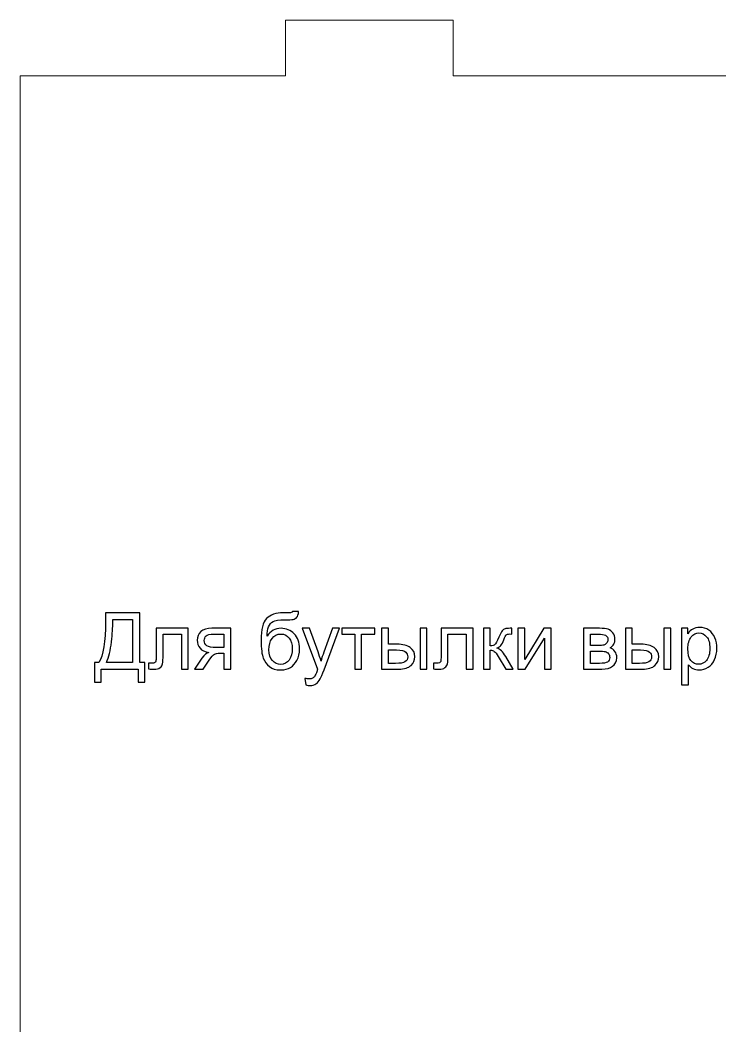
# Model space of a CAD drawing. Header units: millimetres. Extents: x -922 to 947, y -359 to 935.
# Drawn here: x 847 to 897.1, y 20.1 to 92.1 of the extents above; entities that cross this region are included whole.
import ezdxf

# ---------------------------------------------------------------- set-up
doc = ezdxf.new("R2010")
doc.units = ezdxf.units.MM
doc.header["$MEASUREMENT"] = 0
doc.layers.add('Layer 1', color=7, linetype='Continuous')

msp = doc.modelspace()

# ---------------------------------------------------------------- linework, layer by layer
at = {"layer": 'Layer 1', "color": 175, "lineweight": 18}
msp.add_open_spline([(866.0248, 88.1276), (866.0248, 88.1276), (866.0248, 92.1276), (866.0248, 92.1276), (866.0248, 92.1276), (866.0248, 92.1276), (878.0247, 92.1276), (878.0247, 92.1276), (878.0247, 92.1276), (878.0247, 92.1276), (878.0247, 88.1276), (878.0247, 88.1276), (878.0247, 88.1276), (878.0247, 88.1276), (916.0248, 88.1276), (916.0248, 88.1276), (916.0248, 88.1276), (916.0248, 88.1276), (916.0248, 92.1276), (916.0248, 92.1276), (916.0248, 92.1276), (916.0248, 92.1276), (928.0247, 92.1276), (928.0247, 92.1276), (928.0247, 92.1276), (928.0247, 92.1276), (928.0247, 88.1276), (928.0247, 88.1276), (928.0247, 88.1276), (928.0247, 88.1276), (947.0248, 88.1276), (947.0248, 88.1276), (947.0248, 88.1276), (947.0248, 88.1276), (947.0248, -47.8724), (947.0248, -47.8724), (947.0248, -47.8724), (947.0248, -47.8724), (928.0247, -47.8724), (928.0247, -47.8724), (928.0247, -47.8724), (928.0247, -47.8724), (928.0247, -51.8724), (928.0247, -51.8724), (928.0247, -51.8724), (928.0247, -51.8724), (916.0248, -51.8724), (916.0248, -51.8724), (916.0248, -51.8724), (916.0248, -51.8724), (916.0248, -47.8724), (916.0248, -47.8724), (916.0248, -47.8724), (916.0248, -47.8724), (878.0247, -47.8724), (878.0247, -47.8724), (878.0247, -47.8724), (878.0247, -47.8724), (878.0247, -51.8724), (878.0247, -51.8724), (878.0247, -51.8724), (878.0247, -51.8724), (866.0248, -51.8724), (866.0248, -51.8724), (866.0248, -51.8724), (866.0248, -51.8724), (866.0248, -47.8724), (866.0248, -47.8724), (866.0248, -47.8724), (866.0248, -47.8724), (847.0247, -47.8724), (847.0247, -47.8724), (847.0247, -47.8724), (847.0247, -47.8724), (847.0247, 88.1276), (847.0247, 88.1276), (847.0247, 88.1276), (847.0247, 88.1276), (866.0248, 88.1276), (866.0248, 88.1276)], degree=3, knots=[0, 0, 0, 0, 0.047619, 0.047619, 0.047619, 0.047619, 0.0952381, 0.0952381, 0.0952381, 0.0952381, 0.1428571, 0.1428571, 0.1428571, 0.1428571, 0.1904762, 0.1904762, 0.1904762, 0.1904762, 0.2380952, 0.2380952, 0.2380952, 0.2380952, 0.2857143, 0.2857143, 0.2857143, 0.2857143, 0.3333333, 0.3333333, 0.3333333, 0.3333333, 0.3809524, 0.3809524, 0.3809524, 0.3809524, 0.4285714, 0.4285714, 0.4285714, 0.4285714, 0.4761905, 0.4761905, 0.4761905, 0.4761905, 0.5238095, 0.5238095, 0.5238095, 0.5238095, 0.5714286, 0.5714286, 0.5714286, 0.5714286, 0.6190476, 0.6190476, 0.6190476, 0.6190476, 0.6666667, 0.6666667, 0.6666667, 0.6666667, 0.7142857, 0.7142857, 0.7142857, 0.7142857, 0.7619048, 0.7619048, 0.7619048, 0.7619048, 0.8095238, 0.8095238, 0.8095238, 0.8095238, 0.8571429, 0.8571429, 0.8571429, 0.8571429, 0.9047619, 0.9047619, 0.9047619, 0.9047619, 1, 1, 1, 1], dxfattribs=at)
at = {"layer": 'Layer 1', "color": 250}
for points, knots in [([(853.1462, 49.6942), (853.1462, 49.6942), (855.5958, 49.6942), (855.5958, 49.6942), (855.5958, 49.6942), (855.5958, 49.6942), (855.5958, 46.1434), (855.5958, 46.1434), (855.5958, 46.1434), (855.5958, 46.1434), (855.9553, 46.1434), (855.9553, 46.1434), (855.9553, 46.1434), (855.9553, 46.1434), (855.9553, 44.7332), (855.9553, 44.7332), (855.9553, 44.7332), (855.9553, 44.7332), (855.4834, 44.7332), (855.4834, 44.7332), (855.4834, 44.7332), (855.4834, 44.7332), (855.4834, 45.6715), (855.4834, 45.6715), (855.4834, 45.6715), (855.4834, 45.6715), (852.8203, 45.6715), (852.8203, 45.6715), (852.8203, 45.6715), (852.8203, 45.6715), (852.8203, 44.7332), (852.8203, 44.7332), (852.8203, 44.7332), (852.8203, 44.7332), (852.3484, 44.7332), (852.3484, 44.7332), (852.3484, 44.7332), (852.3484, 44.7332), (852.3484, 46.1434), (852.3484, 46.1434), (852.3484, 46.1434), (852.3484, 46.1434), (852.6574, 46.1434), (852.6574, 46.1434), (852.6574, 46.1434), (852.9833, 46.6322), (853.1462, 47.6201), (853.1462, 49.1062), (853.1462, 49.1062), (853.1462, 49.1062), (853.1462, 49.6942), (853.1462, 49.6942)], [0, 0, 0, 0, 0.0714286, 0.0714286, 0.0714286, 0.0714286, 0.1428571, 0.1428571, 0.1428571, 0.1428571, 0.2142857, 0.2142857, 0.2142857, 0.2142857, 0.2857143, 0.2857143, 0.2857143, 0.2857143, 0.3571429, 0.3571429, 0.3571429, 0.3571429, 0.4285714, 0.4285714, 0.4285714, 0.4285714, 0.5, 0.5, 0.5, 0.5, 0.5714286, 0.5714286, 0.5714286, 0.5714286, 0.6428571, 0.6428571, 0.6428571, 0.6428571, 0.7142857, 0.7142857, 0.7142857, 0.7142857, 0.7857143, 0.7857143, 0.7857143, 0.7857143, 0.8571429, 0.8571429, 0.8571429, 0.8571429, 1, 1, 1, 1]), ([(866.529, 49.7897), (866.529, 49.7897), (866.9673, 49.7841), (866.9673, 49.7841), (866.9673, 49.7841), (866.9476, 49.5884), (866.9036, 49.4517), (866.8371, 49.3749), (866.8371, 49.3749), (866.7706, 49.2981), (866.6854, 49.2494), (866.5805, 49.2269), (866.5805, 49.2269), (866.4757, 49.2054), (866.2696, 49.1942), (865.9634, 49.1942), (865.9634, 49.1942), (865.5571, 49.1942), (865.2799, 49.1548), (865.1319, 49.0762), (865.1319, 49.0762), (864.9849, 48.9975), (864.8782, 48.8721), (864.8136, 48.6998), (864.8136, 48.6998), (864.749, 48.5265), (864.7134, 48.3046), (864.7059, 48.0321), (864.7059, 48.0321), (864.8304, 48.2175), (864.9756, 48.3561), (865.1422, 48.4488), (865.1422, 48.4488), (865.308, 48.5415), (865.4962, 48.5874), (865.7041, 48.5874), (865.7041, 48.5874), (866.0861, 48.5874), (866.4026, 48.4563), (866.6536, 48.1941), (866.6536, 48.1941), (866.9036, 47.9319), (867.0291, 47.577), (867.0291, 47.1285), (867.0291, 47.1285), (867.0291, 46.7886), (866.9663, 46.5096), (866.8399, 46.2923), (866.8399, 46.2923), (866.7135, 46.0751), (866.5637, 45.9065), (866.3904, 45.7876), (866.3904, 45.7876), (866.2181, 45.6687), (865.9822, 45.6097), (865.6844, 45.6097), (865.6844, 45.6097), (865.3379, 45.6097), (865.0692, 45.6884), (864.8772, 45.8466), (864.8772, 45.8466), (864.6853, 46.0049), (864.5383, 46.2071), (864.4353, 46.4534), (864.4353, 46.4534), (864.3332, 46.6996), (864.2817, 47.1294), (864.2817, 47.7409), (864.2817, 47.7409), (864.2817, 48.5097), (864.4119, 49.0275), (864.6712, 49.2944), (864.6712, 49.2944), (864.9306, 49.5612), (865.3305, 49.6942), (865.8698, 49.6942), (865.8698, 49.6942), (866.206, 49.6942), (866.3961, 49.6998), (866.4419, 49.7111), (866.4419, 49.7111), (866.4869, 49.7223), (866.5159, 49.7485), (866.529, 49.7897)], [0, 0, 0, 0, 0.0454545, 0.0454545, 0.0454545, 0.0454545, 0.0909091, 0.0909091, 0.0909091, 0.0909091, 0.1363636, 0.1363636, 0.1363636, 0.1363636, 0.1818182, 0.1818182, 0.1818182, 0.1818182, 0.2272727, 0.2272727, 0.2272727, 0.2272727, 0.2727273, 0.2727273, 0.2727273, 0.2727273, 0.3181818, 0.3181818, 0.3181818, 0.3181818, 0.3636364, 0.3636364, 0.3636364, 0.3636364, 0.4090909, 0.4090909, 0.4090909, 0.4090909, 0.4545455, 0.4545455, 0.4545455, 0.4545455, 0.5, 0.5, 0.5, 0.5, 0.5454545, 0.5454545, 0.5454545, 0.5454545, 0.5909091, 0.5909091, 0.5909091, 0.5909091, 0.6363636, 0.6363636, 0.6363636, 0.6363636, 0.6818182, 0.6818182, 0.6818182, 0.6818182, 0.7272727, 0.7272727, 0.7272727, 0.7272727, 0.7727273, 0.7727273, 0.7727273, 0.7727273, 0.8181818, 0.8181818, 0.8181818, 0.8181818, 0.8636364, 0.8636364, 0.8636364, 0.8636364, 0.9090909, 0.9090909, 0.9090909, 0.9090909, 1, 1, 1, 1]), ([(855.062, 49.2223), (855.062, 49.2223), (853.6575, 49.2223), (853.6575, 49.2223), (853.6575, 49.2223), (853.6575, 49.2223), (853.6575, 49.0163), (853.6575, 49.0163), (853.6575, 49.0163), (853.6575, 48.6735), (853.6266, 48.2044), (853.5648, 47.6098), (853.5648, 47.6098), (853.5039, 47.0152), (853.3822, 46.5264), (853.2024, 46.1434), (853.2024, 46.1434), (853.2024, 46.1434), (855.062, 46.1434), (855.062, 46.1434), (855.062, 46.1434), (855.062, 46.1434), (855.062, 49.2223), (855.062, 49.2223)], [0, 0, 0, 0, 0.1428571, 0.1428571, 0.1428571, 0.1428571, 0.2857143, 0.2857143, 0.2857143, 0.2857143, 0.4285714, 0.4285714, 0.4285714, 0.4285714, 0.5714286, 0.5714286, 0.5714286, 0.5714286, 0.7142857, 0.7142857, 0.7142857, 0.7142857, 1, 1, 1, 1]), ([(856.7653, 48.5874), (856.7653, 48.5874), (859.0632, 48.5874), (859.0632, 48.5874), (859.0632, 48.5874), (859.0632, 48.5874), (859.0632, 45.6743), (859.0632, 45.6743), (859.0632, 45.6743), (859.0632, 45.6743), (858.5688, 45.6743), (858.5688, 45.6743), (858.5688, 45.6743), (858.5688, 45.6743), (858.5688, 48.1773), (858.5688, 48.1773), (858.5688, 48.1773), (858.5688, 48.1773), (857.2597, 48.1773), (857.2597, 48.1773), (857.2597, 48.1773), (857.2597, 48.1773), (857.2597, 46.7268), (857.2597, 46.7268), (857.2597, 46.7268), (857.2597, 46.3888), (857.2485, 46.1659), (857.2269, 46.0573), (857.2269, 46.0573), (857.2045, 45.9496), (857.1445, 45.856), (857.0462, 45.7754), (857.0462, 45.7754), (856.947, 45.6949), (856.8046, 45.6546), (856.6183, 45.6546), (856.6183, 45.6546), (856.5031, 45.6546), (856.3701, 45.6621), (856.2203, 45.6762), (856.2203, 45.6762), (856.2203, 45.6762), (856.2203, 46.0873), (856.2203, 46.0873), (856.2203, 46.0873), (856.2203, 46.0873), (856.4366, 46.0873), (856.4366, 46.0873), (856.4366, 46.0873), (856.5387, 46.0873), (856.6117, 46.0976), (856.6557, 46.1191), (856.6557, 46.1191), (856.6997, 46.1397), (856.7288, 46.1734), (856.7438, 46.2193), (856.7438, 46.2193), (856.7578, 46.2652), (856.7653, 46.4141), (856.7653, 46.6659), (856.7653, 46.6659), (856.7653, 46.6659), (856.7653, 48.5874), (856.7653, 48.5874)], [0, 0, 0, 0, 0.0588235, 0.0588235, 0.0588235, 0.0588235, 0.1176471, 0.1176471, 0.1176471, 0.1176471, 0.1764706, 0.1764706, 0.1764706, 0.1764706, 0.2352941, 0.2352941, 0.2352941, 0.2352941, 0.2941176, 0.2941176, 0.2941176, 0.2941176, 0.3529412, 0.3529412, 0.3529412, 0.3529412, 0.4117647, 0.4117647, 0.4117647, 0.4117647, 0.4705882, 0.4705882, 0.4705882, 0.4705882, 0.5294118, 0.5294118, 0.5294118, 0.5294118, 0.5882353, 0.5882353, 0.5882353, 0.5882353, 0.6470588, 0.6470588, 0.6470588, 0.6470588, 0.7058824, 0.7058824, 0.7058824, 0.7058824, 0.7647059, 0.7647059, 0.7647059, 0.7647059, 0.8235294, 0.8235294, 0.8235294, 0.8235294, 0.8823529, 0.8823529, 0.8823529, 0.8823529, 1, 1, 1, 1]), ([(862.0999, 48.5874), (862.0999, 48.5874), (862.0999, 45.6715), (862.0999, 45.6715), (862.0999, 45.6715), (862.0999, 45.6715), (861.6055, 45.6715), (861.6055, 45.6715), (861.6055, 45.6715), (861.6055, 45.6715), (861.6055, 46.8064), (861.6055, 46.8064), (861.6055, 46.8064), (861.6055, 46.8064), (861.3208, 46.8064), (861.3208, 46.8064), (861.3208, 46.8064), (861.1476, 46.8064), (861.0184, 46.7839), (860.9332, 46.738), (860.9332, 46.738), (860.8479, 46.6922), (860.7234, 46.5489), (860.5595, 46.3064), (860.5595, 46.3064), (860.5595, 46.3064), (860.1251, 45.6715), (860.1251, 45.6715), (860.1251, 45.6715), (860.1251, 45.6715), (859.5127, 45.6715), (859.5127, 45.6715), (859.5127, 45.6715), (859.5127, 45.6715), (860.0464, 46.4543), (860.0464, 46.4543), (860.0464, 46.4543), (860.2093, 46.694), (860.3723, 46.8289), (860.5343, 46.8598), (860.5343, 46.8598), (860.2524, 46.8982), (860.0427, 47.0002), (859.9059, 47.165), (859.9059, 47.165), (859.7692, 47.3298), (859.7009, 47.5199), (859.7009, 47.7344), (859.7009, 47.7344), (859.7009, 47.9881), (859.7898, 48.1932), (859.9687, 48.3505), (859.9687, 48.3505), (860.1475, 48.5087), (860.4069, 48.5874), (860.7459, 48.5874), (860.7459, 48.5874), (860.7459, 48.5874), (862.0999, 48.5874), (862.0999, 48.5874)], [0, 0, 0, 0, 0.0625, 0.0625, 0.0625, 0.0625, 0.125, 0.125, 0.125, 0.125, 0.1875, 0.1875, 0.1875, 0.1875, 0.25, 0.25, 0.25, 0.25, 0.3125, 0.3125, 0.3125, 0.3125, 0.375, 0.375, 0.375, 0.375, 0.4375, 0.4375, 0.4375, 0.4375, 0.5, 0.5, 0.5, 0.5, 0.5625, 0.5625, 0.5625, 0.5625, 0.625, 0.625, 0.625, 0.625, 0.6875, 0.6875, 0.6875, 0.6875, 0.75, 0.75, 0.75, 0.75, 0.8125, 0.8125, 0.8125, 0.8125, 0.875, 0.875, 0.875, 0.875, 1, 1, 1, 1]), ([(867.4775, 44.5506), (867.4775, 44.5506), (867.4214, 45.0076), (867.4214, 45.0076), (867.4214, 45.0076), (867.53, 44.9786), (867.6236, 44.9636), (867.7041, 44.9636), (867.7041, 44.9636), (867.8146, 44.9636), (867.9027, 44.9823), (867.9682, 45.0188), (867.9682, 45.0188), (868.0347, 45.0554), (868.089, 45.1069), (868.1311, 45.1724), (868.1311, 45.1724), (868.162, 45.222), (868.2126, 45.3447), (868.2819, 45.5413), (868.2819, 45.5413), (868.2913, 45.5685), (868.3053, 45.6088), (868.3259, 45.6621), (868.3259, 45.6621), (868.3259, 45.6621), (867.2191, 48.5874), (867.2191, 48.5874), (867.2191, 48.5874), (867.2191, 48.5874), (867.7472, 48.5874), (867.7472, 48.5874), (867.7472, 48.5874), (867.7472, 48.5874), (868.3559, 46.9038), (868.3559, 46.9038), (868.3559, 46.9038), (868.4355, 46.6912), (868.5057, 46.4665), (868.5684, 46.2305), (868.5684, 46.2305), (868.6255, 46.4524), (868.693, 46.6716), (868.7716, 46.8869), (868.7716, 46.8869), (868.7716, 46.8869), (869.3934, 48.5874), (869.3934, 48.5874), (869.3934, 48.5874), (869.3934, 48.5874), (869.8868, 48.5874), (869.8868, 48.5874), (869.8868, 48.5874), (869.8868, 48.5874), (868.7847, 45.6209), (868.7847, 45.6209), (868.7847, 45.6209), (868.6658, 45.3016), (868.5731, 45.0825), (868.5066, 44.9617), (868.5066, 44.9617), (868.4186, 44.7997), (868.3175, 44.6808), (868.2042, 44.605), (868.2042, 44.605), (868.0899, 44.5291), (867.9542, 44.4917), (867.7968, 44.4917), (867.7968, 44.4917), (867.7013, 44.4917), (867.5946, 44.5113), (867.4775, 44.5506)], [0, 0, 0, 0, 0.0526316, 0.0526316, 0.0526316, 0.0526316, 0.1052632, 0.1052632, 0.1052632, 0.1052632, 0.1578947, 0.1578947, 0.1578947, 0.1578947, 0.2105263, 0.2105263, 0.2105263, 0.2105263, 0.2631579, 0.2631579, 0.2631579, 0.2631579, 0.3157895, 0.3157895, 0.3157895, 0.3157895, 0.3684211, 0.3684211, 0.3684211, 0.3684211, 0.4210526, 0.4210526, 0.4210526, 0.4210526, 0.4736842, 0.4736842, 0.4736842, 0.4736842, 0.5263158, 0.5263158, 0.5263158, 0.5263158, 0.5789474, 0.5789474, 0.5789474, 0.5789474, 0.6315789, 0.6315789, 0.6315789, 0.6315789, 0.6842105, 0.6842105, 0.6842105, 0.6842105, 0.7368421, 0.7368421, 0.7368421, 0.7368421, 0.7894737, 0.7894737, 0.7894737, 0.7894737, 0.8421053, 0.8421053, 0.8421053, 0.8421053, 0.8947368, 0.8947368, 0.8947368, 0.8947368, 1, 1, 1, 1]), ([(870.0507, 48.5874), (870.0507, 48.5874), (872.4104, 48.5874), (872.4104, 48.5874), (872.4104, 48.5874), (872.4104, 48.5874), (872.4104, 48.1773), (872.4104, 48.1773), (872.4104, 48.1773), (872.4104, 48.1773), (871.4777, 48.1773), (871.4777, 48.1773), (871.4777, 48.1773), (871.4777, 48.1773), (871.4777, 45.6715), (871.4777, 45.6715), (871.4777, 45.6715), (871.4777, 45.6715), (870.9833, 45.6715), (870.9833, 45.6715), (870.9833, 45.6715), (870.9833, 45.6715), (870.9833, 48.1773), (870.9833, 48.1773), (870.9833, 48.1773), (870.9833, 48.1773), (870.0507, 48.1773), (870.0507, 48.1773), (870.0507, 48.1773), (870.0507, 48.1773), (870.0507, 48.5874), (870.0507, 48.5874)], [0, 0, 0, 0, 0.1111111, 0.1111111, 0.1111111, 0.1111111, 0.2222222, 0.2222222, 0.2222222, 0.2222222, 0.3333333, 0.3333333, 0.3333333, 0.3333333, 0.4444444, 0.4444444, 0.4444444, 0.4444444, 0.5555556, 0.5555556, 0.5555556, 0.5555556, 0.6666667, 0.6666667, 0.6666667, 0.6666667, 0.7777778, 0.7777778, 0.7777778, 0.7777778, 1, 1, 1, 1]), ([(872.8992, 48.5874), (872.8992, 48.5874), (873.3936, 48.5874), (873.3936, 48.5874), (873.3936, 48.5874), (873.3936, 48.5874), (873.3936, 47.4469), (873.3936, 47.4469), (873.3936, 47.4469), (873.3936, 47.4469), (874.0172, 47.4469), (874.0172, 47.4469), (874.0172, 47.4469), (874.4245, 47.4469), (874.7373, 47.3682), (874.9573, 47.21), (874.9573, 47.21), (875.1774, 47.0517), (875.2869, 46.8336), (875.2869, 46.5554), (875.2869, 46.5554), (875.2869, 46.312), (875.1952, 46.1041), (875.0116, 45.9309), (875.0116, 45.9309), (874.8281, 45.7576), (874.535, 45.6715), (874.1314, 45.6715), (874.1314, 45.6715), (874.1314, 45.6715), (872.8992, 45.6715), (872.8992, 45.6715), (872.8992, 45.6715), (872.8992, 45.6715), (872.8992, 48.5874), (872.8992, 48.5874)], [0, 0, 0, 0, 0.1, 0.1, 0.1, 0.1, 0.2, 0.2, 0.2, 0.2, 0.3, 0.3, 0.3, 0.3, 0.4, 0.4, 0.4, 0.4, 0.5, 0.5, 0.5, 0.5, 0.6, 0.6, 0.6, 0.6, 0.7, 0.7, 0.7, 0.7, 0.8, 0.8, 0.8, 0.8, 1, 1, 1, 1]), ([(875.6577, 48.5874), (875.6577, 48.5874), (876.1522, 48.5874), (876.1522, 48.5874), (876.1522, 48.5874), (876.1522, 48.5874), (876.1522, 45.6715), (876.1522, 45.6715), (876.1522, 45.6715), (876.1522, 45.6715), (875.6577, 45.6715), (875.6577, 45.6715), (875.6577, 45.6715), (875.6577, 45.6715), (875.6577, 48.5874), (875.6577, 48.5874)], [0, 0, 0, 0, 0.2, 0.2, 0.2, 0.2, 0.4, 0.4, 0.4, 0.4, 0.6, 0.6, 0.6, 0.6, 1, 1, 1, 1]), ([(877.1625, 48.5874), (877.1625, 48.5874), (879.4604, 48.5874), (879.4604, 48.5874), (879.4604, 48.5874), (879.4604, 48.5874), (879.4604, 45.6743), (879.4604, 45.6743), (879.4604, 45.6743), (879.4604, 45.6743), (878.966, 45.6743), (878.966, 45.6743), (878.966, 45.6743), (878.966, 45.6743), (878.966, 48.1773), (878.966, 48.1773), (878.966, 48.1773), (878.966, 48.1773), (877.6569, 48.1773), (877.6569, 48.1773), (877.6569, 48.1773), (877.6569, 48.1773), (877.6569, 46.7268), (877.6569, 46.7268), (877.6569, 46.7268), (877.6569, 46.3888), (877.6457, 46.1659), (877.6241, 46.0573), (877.6241, 46.0573), (877.6017, 45.9496), (877.5417, 45.856), (877.4434, 45.7754), (877.4434, 45.7754), (877.3442, 45.6949), (877.2018, 45.6546), (877.0155, 45.6546), (877.0155, 45.6546), (876.9003, 45.6546), (876.7673, 45.6621), (876.6175, 45.6762), (876.6175, 45.6762), (876.6175, 45.6762), (876.6175, 46.0873), (876.6175, 46.0873), (876.6175, 46.0873), (876.6175, 46.0873), (876.8338, 46.0873), (876.8338, 46.0873), (876.8338, 46.0873), (876.9359, 46.0873), (877.0089, 46.0976), (877.0529, 46.1191), (877.0529, 46.1191), (877.0969, 46.1397), (877.126, 46.1734), (877.141, 46.2193), (877.141, 46.2193), (877.155, 46.2652), (877.1625, 46.4141), (877.1625, 46.6659), (877.1625, 46.6659), (877.1625, 46.6659), (877.1625, 48.5874), (877.1625, 48.5874)], [0, 0, 0, 0, 0.0588235, 0.0588235, 0.0588235, 0.0588235, 0.1176471, 0.1176471, 0.1176471, 0.1176471, 0.1764706, 0.1764706, 0.1764706, 0.1764706, 0.2352941, 0.2352941, 0.2352941, 0.2352941, 0.2941176, 0.2941176, 0.2941176, 0.2941176, 0.3529412, 0.3529412, 0.3529412, 0.3529412, 0.4117647, 0.4117647, 0.4117647, 0.4117647, 0.4705882, 0.4705882, 0.4705882, 0.4705882, 0.5294118, 0.5294118, 0.5294118, 0.5294118, 0.5882353, 0.5882353, 0.5882353, 0.5882353, 0.6470588, 0.6470588, 0.6470588, 0.6470588, 0.7058824, 0.7058824, 0.7058824, 0.7058824, 0.7647059, 0.7647059, 0.7647059, 0.7647059, 0.8235294, 0.8235294, 0.8235294, 0.8235294, 0.8823529, 0.8823529, 0.8823529, 0.8823529, 1, 1, 1, 1]), ([(880.1936, 48.5874), (880.1936, 48.5874), (880.688, 48.5874), (880.688, 48.5874), (880.688, 48.5874), (880.688, 48.5874), (880.688, 47.3289), (880.688, 47.3289), (880.688, 47.3289), (880.8453, 47.3289), (880.9558, 47.3589), (881.0195, 47.4197), (881.0195, 47.4197), (881.0822, 47.4797), (881.1749, 47.6548), (881.2985, 47.946), (881.2985, 47.946), (881.3959, 48.1763), (881.4746, 48.328), (881.5345, 48.4011), (881.5345, 48.4011), (881.5954, 48.4741), (881.6646, 48.5237), (881.7433, 48.549), (881.7433, 48.549), (881.8229, 48.5743), (881.9493, 48.5874), (882.1225, 48.5874), (882.1225, 48.5874), (882.1225, 48.5874), (882.2218, 48.5874), (882.2218, 48.5874), (882.2218, 48.5874), (882.2218, 48.5874), (882.2218, 48.1801), (882.2218, 48.1801), (882.2218, 48.1801), (882.2218, 48.1801), (882.0841, 48.1829), (882.0841, 48.1829), (882.0841, 48.1829), (881.954, 48.1829), (881.8707, 48.1632), (881.8341, 48.1248), (881.8341, 48.1248), (881.7957, 48.0846), (881.7367, 47.9647), (881.6581, 47.7653), (881.6581, 47.7653), (881.5832, 47.5742), (881.5148, 47.4422), (881.4521, 47.3692), (881.4521, 47.3692), (881.3903, 47.2961), (881.2938, 47.2296), (881.1637, 47.1688), (881.1637, 47.1688), (881.3762, 47.1117), (881.586, 46.9141), (881.792, 46.5751), (881.792, 46.5751), (881.792, 46.5751), (882.3342, 45.6715), (882.3342, 45.6715), (882.3342, 45.6715), (882.3342, 45.6715), (881.7911, 45.6715), (881.7911, 45.6715), (881.7911, 45.6715), (881.7911, 45.6715), (881.2564, 46.5723), (881.2564, 46.5723), (881.2564, 46.5723), (881.1487, 46.7549), (881.0551, 46.8748), (880.9755, 46.9328), (880.9755, 46.9328), (880.8949, 46.9909), (880.7994, 47.0199), (880.688, 47.0199), (880.688, 47.0199), (880.688, 47.0199), (880.688, 45.6715), (880.688, 45.6715), (880.688, 45.6715), (880.688, 45.6715), (880.1936, 45.6715), (880.1936, 45.6715), (880.1936, 45.6715), (880.1936, 45.6715), (880.1936, 48.5874), (880.1936, 48.5874)], [0, 0, 0, 0, 0.0416667, 0.0416667, 0.0416667, 0.0416667, 0.0833333, 0.0833333, 0.0833333, 0.0833333, 0.125, 0.125, 0.125, 0.125, 0.1666667, 0.1666667, 0.1666667, 0.1666667, 0.2083333, 0.2083333, 0.2083333, 0.2083333, 0.25, 0.25, 0.25, 0.25, 0.2916667, 0.2916667, 0.2916667, 0.2916667, 0.3333333, 0.3333333, 0.3333333, 0.3333333, 0.375, 0.375, 0.375, 0.375, 0.4166667, 0.4166667, 0.4166667, 0.4166667, 0.4583333, 0.4583333, 0.4583333, 0.4583333, 0.5, 0.5, 0.5, 0.5, 0.5416667, 0.5416667, 0.5416667, 0.5416667, 0.5833333, 0.5833333, 0.5833333, 0.5833333, 0.625, 0.625, 0.625, 0.625, 0.6666667, 0.6666667, 0.6666667, 0.6666667, 0.7083333, 0.7083333, 0.7083333, 0.7083333, 0.75, 0.75, 0.75, 0.75, 0.7916667, 0.7916667, 0.7916667, 0.7916667, 0.8333333, 0.8333333, 0.8333333, 0.8333333, 0.875, 0.875, 0.875, 0.875, 0.9166667, 0.9166667, 0.9166667, 0.9166667, 1, 1, 1, 1]), ([(882.6572, 48.5874), (882.6572, 48.5874), (883.1516, 48.5874), (883.1516, 48.5874), (883.1516, 48.5874), (883.1516, 48.5874), (883.1516, 46.3635), (883.1516, 46.3635), (883.1516, 46.3635), (883.1516, 46.3635), (884.5253, 48.5874), (884.5253, 48.5874), (884.5253, 48.5874), (884.5253, 48.5874), (885.0562, 48.5874), (885.0562, 48.5874), (885.0562, 48.5874), (885.0562, 48.5874), (885.0562, 45.6715), (885.0562, 45.6715), (885.0562, 45.6715), (885.0562, 45.6715), (884.5618, 45.6715), (884.5618, 45.6715), (884.5618, 45.6715), (884.5618, 45.6715), (884.5618, 47.8814), (884.5618, 47.8814), (884.5618, 47.8814), (884.5618, 47.8814), (883.19, 45.6715), (883.19, 45.6715), (883.19, 45.6715), (883.19, 45.6715), (882.6572, 45.6715), (882.6572, 45.6715), (882.6572, 45.6715), (882.6572, 45.6715), (882.6572, 48.5874), (882.6572, 48.5874)], [0, 0, 0, 0, 0.0909091, 0.0909091, 0.0909091, 0.0909091, 0.1818182, 0.1818182, 0.1818182, 0.1818182, 0.2727273, 0.2727273, 0.2727273, 0.2727273, 0.3636364, 0.3636364, 0.3636364, 0.3636364, 0.4545455, 0.4545455, 0.4545455, 0.4545455, 0.5454545, 0.5454545, 0.5454545, 0.5454545, 0.6363636, 0.6363636, 0.6363636, 0.6363636, 0.7272727, 0.7272727, 0.7272727, 0.7272727, 0.8181818, 0.8181818, 0.8181818, 0.8181818, 1, 1, 1, 1]), ([(887.357, 48.5874), (887.357, 48.5874), (888.4947, 48.5874), (888.4947, 48.5874), (888.4947, 48.5874), (888.7738, 48.5874), (888.9816, 48.564), (889.1183, 48.5172), (889.1183, 48.5172), (889.2541, 48.4703), (889.3712, 48.3851), (889.4686, 48.2606), (889.4686, 48.2606), (889.5669, 48.1351), (889.6156, 47.9862), (889.6156, 47.8121), (889.6156, 47.8121), (889.6156, 47.6726), (889.5865, 47.5508), (889.5294, 47.4478), (889.5294, 47.4478), (889.4714, 47.3439), (889.3852, 47.2568), (889.2691, 47.1875), (889.2691, 47.1875), (889.4058, 47.1416), (889.5191, 47.0564), (889.6099, 46.9309), (889.6099, 46.9309), (889.6998, 46.8064), (889.7448, 46.6575), (889.7448, 46.4862), (889.7448, 46.4862), (889.727, 46.2099), (889.6277, 46.0049), (889.4489, 45.8719), (889.4489, 45.8719), (889.27, 45.738), (889.0097, 45.6715), (888.6689, 45.6715), (888.6689, 45.6715), (888.6689, 45.6715), (887.357, 45.6715), (887.357, 45.6715), (887.357, 45.6715), (887.357, 45.6715), (887.357, 48.5874), (887.357, 48.5874)], [0, 0, 0, 0, 0.0769231, 0.0769231, 0.0769231, 0.0769231, 0.1538462, 0.1538462, 0.1538462, 0.1538462, 0.2307692, 0.2307692, 0.2307692, 0.2307692, 0.3076923, 0.3076923, 0.3076923, 0.3076923, 0.3846154, 0.3846154, 0.3846154, 0.3846154, 0.4615385, 0.4615385, 0.4615385, 0.4615385, 0.5384615, 0.5384615, 0.5384615, 0.5384615, 0.6153846, 0.6153846, 0.6153846, 0.6153846, 0.6923077, 0.6923077, 0.6923077, 0.6923077, 0.7692308, 0.7692308, 0.7692308, 0.7692308, 0.8461538, 0.8461538, 0.8461538, 0.8461538, 1, 1, 1, 1]), ([(890.3591, 48.5874), (890.3591, 48.5874), (890.8535, 48.5874), (890.8535, 48.5874), (890.8535, 48.5874), (890.8535, 48.5874), (890.8535, 47.4469), (890.8535, 47.4469), (890.8535, 47.4469), (890.8535, 47.4469), (891.4771, 47.4469), (891.4771, 47.4469), (891.4771, 47.4469), (891.8844, 47.4469), (892.1972, 47.3682), (892.4172, 47.21), (892.4172, 47.21), (892.6373, 47.0517), (892.7468, 46.8336), (892.7468, 46.5554), (892.7468, 46.5554), (892.7468, 46.312), (892.6551, 46.1041), (892.4715, 45.9309), (892.4715, 45.9309), (892.288, 45.7576), (891.9949, 45.6715), (891.5913, 45.6715), (891.5913, 45.6715), (891.5913, 45.6715), (890.3591, 45.6715), (890.3591, 45.6715), (890.3591, 45.6715), (890.3591, 45.6715), (890.3591, 48.5874), (890.3591, 48.5874)], [0, 0, 0, 0, 0.1, 0.1, 0.1, 0.1, 0.2, 0.2, 0.2, 0.2, 0.3, 0.3, 0.3, 0.3, 0.4, 0.4, 0.4, 0.4, 0.5, 0.5, 0.5, 0.5, 0.6, 0.6, 0.6, 0.6, 0.7, 0.7, 0.7, 0.7, 0.8, 0.8, 0.8, 0.8, 1, 1, 1, 1]), ([(893.1176, 48.5874), (893.1176, 48.5874), (893.6121, 48.5874), (893.6121, 48.5874), (893.6121, 48.5874), (893.6121, 48.5874), (893.6121, 45.6715), (893.6121, 45.6715), (893.6121, 45.6715), (893.6121, 45.6715), (893.1176, 45.6715), (893.1176, 45.6715), (893.1176, 45.6715), (893.1176, 45.6715), (893.1176, 48.5874), (893.1176, 48.5874)], [0, 0, 0, 0, 0.2, 0.2, 0.2, 0.2, 0.4, 0.4, 0.4, 0.4, 0.6, 0.6, 0.6, 0.6, 1, 1, 1, 1]), ([(894.3808, 44.5535), (894.3808, 44.5535), (894.3808, 48.5874), (894.3808, 48.5874), (894.3808, 48.5874), (894.3808, 48.5874), (894.8303, 48.5874), (894.8303, 48.5874), (894.8303, 48.5874), (894.8303, 48.5874), (894.8303, 48.2044), (894.8303, 48.2044), (894.8303, 48.2044), (894.9361, 48.3524), (895.0559, 48.4638), (895.1898, 48.5378), (895.1898, 48.5378), (895.3228, 48.6117), (895.4848, 48.6492), (895.6749, 48.6492), (895.6749, 48.6492), (895.924, 48.6492), (896.1431, 48.5855), (896.3332, 48.4572), (896.3332, 48.4572), (896.5233, 48.3299), (896.6665, 48.1492), (896.7639, 47.9169), (896.7639, 47.9169), (896.8604, 47.6838), (896.909, 47.4291), (896.909, 47.151), (896.909, 47.151), (896.909, 46.8542), (896.8557, 46.5863), (896.7489, 46.3476), (896.7489, 46.3476), (896.6422, 46.1097), (896.4867, 45.9271), (896.2826, 45.7998), (896.2826, 45.7998), (896.0794, 45.6734), (895.865, 45.6097), (895.6402, 45.6097), (895.6402, 45.6097), (895.4754, 45.6097), (895.3275, 45.6443), (895.1973, 45.7136), (895.1973, 45.7136), (895.0662, 45.7829), (894.9595, 45.87), (894.8752, 45.9758), (894.8752, 45.9758), (894.8752, 45.9758), (894.8752, 44.5535), (894.8752, 44.5535), (894.8752, 44.5535), (894.8752, 44.5535), (894.3808, 44.5535), (894.3808, 44.5535)], [0, 0, 0, 0, 0.0625, 0.0625, 0.0625, 0.0625, 0.125, 0.125, 0.125, 0.125, 0.1875, 0.1875, 0.1875, 0.1875, 0.25, 0.25, 0.25, 0.25, 0.3125, 0.3125, 0.3125, 0.3125, 0.375, 0.375, 0.375, 0.375, 0.4375, 0.4375, 0.4375, 0.4375, 0.5, 0.5, 0.5, 0.5, 0.5625, 0.5625, 0.5625, 0.5625, 0.625, 0.625, 0.625, 0.625, 0.6875, 0.6875, 0.6875, 0.6875, 0.75, 0.75, 0.75, 0.75, 0.8125, 0.8125, 0.8125, 0.8125, 0.875, 0.875, 0.875, 0.875, 1, 1, 1, 1]), ([(894.8303, 47.1117), (894.8303, 46.738), (894.9061, 46.4618), (895.0569, 46.283), (895.0569, 46.283), (895.2086, 46.1041), (895.3921, 46.0142), (895.6075, 46.0142), (895.6075, 46.0142), (895.8266, 46.0142), (896.0139, 46.1069), (896.1693, 46.2923), (896.1693, 46.2923), (896.3257, 46.4777), (896.4034, 46.7643), (896.4034, 47.1529), (896.4034, 47.1529), (896.4034, 47.5237), (896.3275, 47.8008), (896.1749, 47.9853), (896.1749, 47.9853), (896.0223, 48.1698), (895.8406, 48.2615), (895.629, 48.2615), (895.629, 48.2615), (895.4193, 48.2615), (895.2339, 48.1632), (895.0728, 47.9675), (895.0728, 47.9675), (894.9108, 47.7709), (894.8303, 47.4862), (894.8303, 47.1117)], [0, 0, 0, 0, 0.1111111, 0.1111111, 0.1111111, 0.1111111, 0.2222222, 0.2222222, 0.2222222, 0.2222222, 0.3333333, 0.3333333, 0.3333333, 0.3333333, 0.4444444, 0.4444444, 0.4444444, 0.4444444, 0.5555556, 0.5555556, 0.5555556, 0.5555556, 0.6666667, 0.6666667, 0.6666667, 0.6666667, 0.7777778, 0.7777778, 0.7777778, 0.7777778, 1, 1, 1, 1]), ([(861.6055, 48.1773), (861.6055, 48.1773), (860.9032, 48.1773), (860.9032, 48.1773), (860.9032, 48.1773), (860.6092, 48.1773), (860.4191, 48.1314), (860.3339, 48.0396), (860.3339, 48.0396), (860.2487, 47.9478), (860.2065, 47.8402), (860.2065, 47.7175), (860.2065, 47.7175), (860.2065, 47.5433), (860.2693, 47.415), (860.3947, 47.3336), (860.3947, 47.3336), (860.5193, 47.2521), (860.7412, 47.2109), (861.0596, 47.2109), (861.0596, 47.2109), (861.0596, 47.2109), (861.6055, 47.2109), (861.6055, 47.2109), (861.6055, 47.2109), (861.6055, 47.2109), (861.6055, 48.1773), (861.6055, 48.1773)], [0, 0, 0, 0, 0.125, 0.125, 0.125, 0.125, 0.25, 0.25, 0.25, 0.25, 0.375, 0.375, 0.375, 0.375, 0.5, 0.5, 0.5, 0.5, 0.625, 0.625, 0.625, 0.625, 0.75, 0.75, 0.75, 0.75, 1, 1, 1, 1]), ([(866.5122, 47.1426), (866.5122, 47.445), (866.4401, 47.6932), (866.2968, 47.887), (866.2968, 47.887), (866.1535, 48.0808), (865.9513, 48.1773), (865.69, 48.1773), (865.69, 48.1773), (865.4175, 48.1773), (865.2078, 48.0752), (865.0598, 47.8701), (865.0598, 47.8701), (864.9119, 47.666), (864.8379, 47.3935), (864.8379, 47.0517), (864.8379, 47.0517), (864.8379, 46.7146), (864.9194, 46.4562), (865.0832, 46.2773), (865.0832, 46.2773), (865.2462, 46.0985), (865.4484, 46.0086), (865.6872, 46.0086), (865.6872, 46.0086), (865.9325, 46.0086), (866.1311, 46.1125), (866.2837, 46.3195), (866.2837, 46.3195), (866.4363, 46.5264), (866.5122, 46.8008), (866.5122, 47.1426)], [0, 0, 0, 0, 0.1111111, 0.1111111, 0.1111111, 0.1111111, 0.2222222, 0.2222222, 0.2222222, 0.2222222, 0.3333333, 0.3333333, 0.3333333, 0.3333333, 0.4444444, 0.4444444, 0.4444444, 0.4444444, 0.5555556, 0.5555556, 0.5555556, 0.5555556, 0.6666667, 0.6666667, 0.6666667, 0.6666667, 0.7777778, 0.7777778, 0.7777778, 0.7777778, 1, 1, 1, 1]), ([(887.8514, 47.357), (887.8514, 47.357), (888.3758, 47.357), (888.3758, 47.357), (888.3758, 47.357), (888.5846, 47.357), (888.7288, 47.3682), (888.8065, 47.3898), (888.8065, 47.3898), (888.8852, 47.4122), (888.9554, 47.4562), (889.0172, 47.5237), (889.0172, 47.5237), (889.079, 47.5901), (889.1099, 47.6707), (889.1099, 47.7643), (889.1099, 47.7643), (889.1099, 47.9188), (889.0556, 48.0256), (888.9479, 48.0864), (888.9479, 48.0864), (888.8393, 48.1473), (888.6539, 48.1773), (888.3917, 48.1773), (888.3917, 48.1773), (888.3917, 48.1773), (887.8514, 48.1773), (887.8514, 48.1773), (887.8514, 48.1773), (887.8514, 48.1773), (887.8514, 47.357), (887.8514, 47.357)], [0, 0, 0, 0, 0.1111111, 0.1111111, 0.1111111, 0.1111111, 0.2222222, 0.2222222, 0.2222222, 0.2222222, 0.3333333, 0.3333333, 0.3333333, 0.3333333, 0.4444444, 0.4444444, 0.4444444, 0.4444444, 0.5555556, 0.5555556, 0.5555556, 0.5555556, 0.6666667, 0.6666667, 0.6666667, 0.6666667, 0.7777778, 0.7777778, 0.7777778, 0.7777778, 1, 1, 1, 1]), ([(873.3936, 46.076), (873.3936, 46.076), (873.9123, 46.076), (873.9123, 46.076), (873.9123, 46.076), (874.2241, 46.076), (874.4479, 46.1144), (874.5809, 46.1912), (874.5809, 46.1912), (874.7148, 46.268), (874.7813, 46.3878), (874.7813, 46.5508), (874.7813, 46.5508), (874.7813, 46.6772), (874.7317, 46.7895), (874.6333, 46.8888), (874.6333, 46.8888), (874.5341, 46.9871), (874.3159, 47.0367), (873.9779, 47.0367), (873.9779, 47.0367), (873.9779, 47.0367), (873.3936, 47.0367), (873.3936, 47.0367), (873.3936, 47.0367), (873.3936, 47.0367), (873.3936, 46.076), (873.3936, 46.076)], [0, 0, 0, 0, 0.125, 0.125, 0.125, 0.125, 0.25, 0.25, 0.25, 0.25, 0.375, 0.375, 0.375, 0.375, 0.5, 0.5, 0.5, 0.5, 0.625, 0.625, 0.625, 0.625, 0.75, 0.75, 0.75, 0.75, 1, 1, 1, 1]), ([(887.8514, 46.076), (887.8514, 46.076), (888.5003, 46.076), (888.5003, 46.076), (888.5003, 46.076), (888.7794, 46.076), (888.9713, 46.1088), (889.0753, 46.1734), (889.0753, 46.1734), (889.1792, 46.2389), (889.2335, 46.3504), (889.2391, 46.5105), (889.2391, 46.5105), (889.2391, 46.6032), (889.2092, 46.6903), (889.1492, 46.7699), (889.1492, 46.7699), (889.0884, 46.8495), (889.0097, 46.9), (888.9133, 46.9206), (888.9133, 46.9206), (888.8168, 46.9422), (888.6614, 46.9525), (888.4479, 46.9525), (888.4479, 46.9525), (888.4479, 46.9525), (887.8514, 46.9525), (887.8514, 46.9525), (887.8514, 46.9525), (887.8514, 46.9525), (887.8514, 46.076), (887.8514, 46.076)], [0, 0, 0, 0, 0.1111111, 0.1111111, 0.1111111, 0.1111111, 0.2222222, 0.2222222, 0.2222222, 0.2222222, 0.3333333, 0.3333333, 0.3333333, 0.3333333, 0.4444444, 0.4444444, 0.4444444, 0.4444444, 0.5555556, 0.5555556, 0.5555556, 0.5555556, 0.6666667, 0.6666667, 0.6666667, 0.6666667, 0.7777778, 0.7777778, 0.7777778, 0.7777778, 1, 1, 1, 1]), ([(890.8535, 46.076), (890.8535, 46.076), (891.3722, 46.076), (891.3722, 46.076), (891.3722, 46.076), (891.684, 46.076), (891.9078, 46.1144), (892.0408, 46.1912), (892.0408, 46.1912), (892.1747, 46.268), (892.2412, 46.3878), (892.2412, 46.5508), (892.2412, 46.5508), (892.2412, 46.6772), (892.1916, 46.7895), (892.0932, 46.8888), (892.0932, 46.8888), (891.994, 46.9871), (891.7758, 47.0367), (891.4378, 47.0367), (891.4378, 47.0367), (891.4378, 47.0367), (890.8535, 47.0367), (890.8535, 47.0367), (890.8535, 47.0367), (890.8535, 47.0367), (890.8535, 46.076), (890.8535, 46.076)], [0, 0, 0, 0, 0.125, 0.125, 0.125, 0.125, 0.25, 0.25, 0.25, 0.25, 0.375, 0.375, 0.375, 0.375, 0.5, 0.5, 0.5, 0.5, 0.625, 0.625, 0.625, 0.625, 0.75, 0.75, 0.75, 0.75, 1, 1, 1, 1])]:
    msp.add_open_spline(points, degree=3, knots=knots, dxfattribs=at)

doc.saveas('drawing.dxf')
